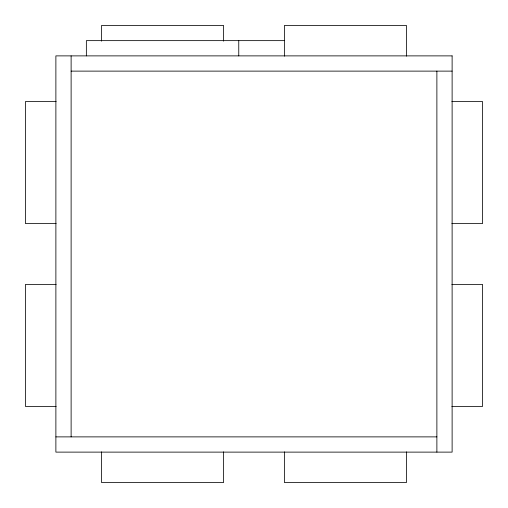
<?xml version="1.0" encoding="UTF-8"?>
<svg xmlns="http://www.w3.org/2000/svg" width="508" height="508" viewBox="0 0 508 508"><rect width="100%" height="100%" fill="white"/><g stroke="black" fill="none" stroke-linecap="round" stroke-linejoin="round"><path stroke-width="0.76" d="M284.48 40.64L86.36 40.64L86.36 55.88M71.12 71.12L452.12 71.12M56.14 101.6L25.4 101.6L25.4 223.52L56.14 223.52M451.86 101.6L482.6 101.6L482.6 223.52L451.86 223.52M56.14 284.48L25.4 284.48L25.4 406.4L56.14 406.4M451.86 284.48L482.6 284.48L482.6 406.4L451.86 406.4M55.88 436.88L436.88 436.88M436.88 71.12L436.88 452.12M406.4 56.14L406.4 25.4L284.48 25.4L284.48 56.14M406.4 451.86L406.4 482.6L284.48 482.6L284.48 451.86M238.76 40.64L238.76 55.88M223.52 41.167L223.52 25.4L101.6 25.4L101.6 41.167M223.52 451.86L223.52 482.6L101.6 482.6L101.6 451.86M71.12 55.88L71.12 436.88M452.12 55.88L55.88 55.88L55.88 452.12L452.12 452.12L452.12 55.88"/></g></svg>
